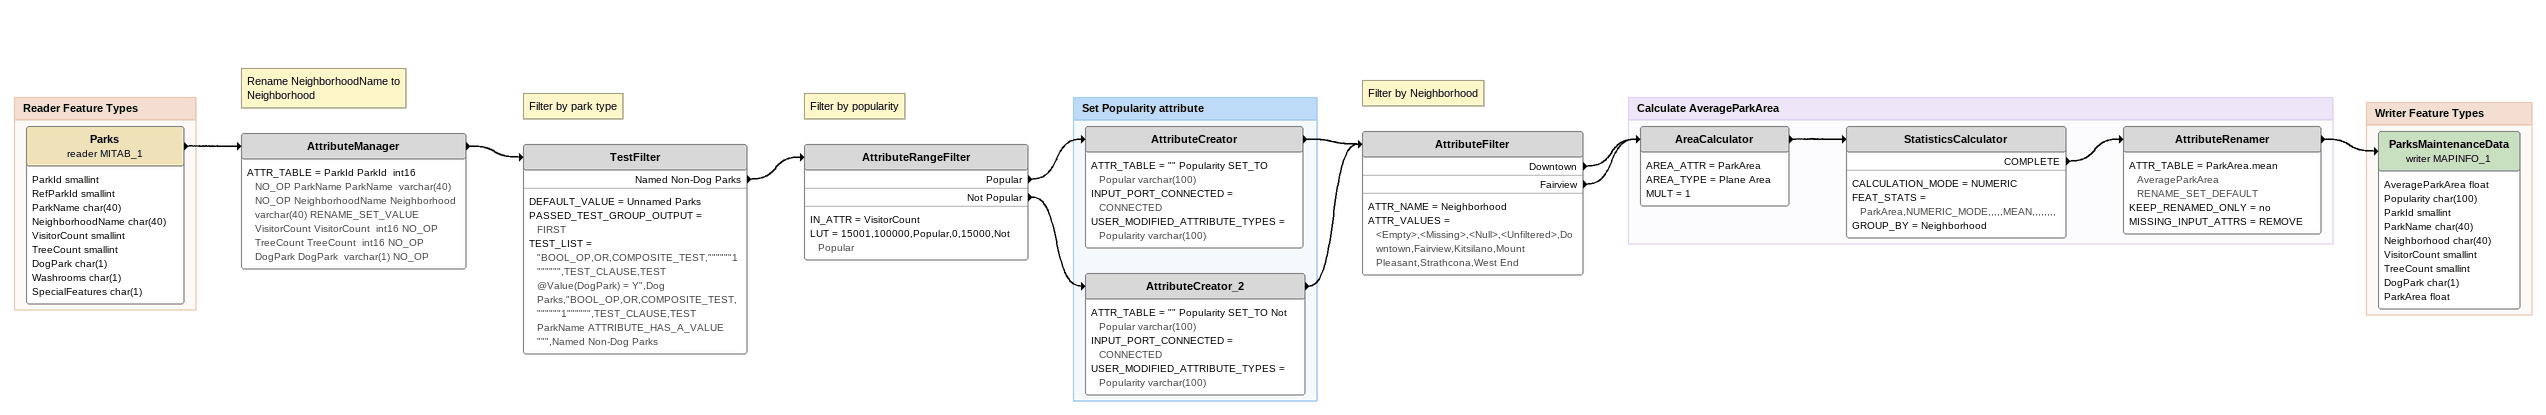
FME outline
Note: Rename NeighborhoodName to Neighborhood
AttributeManager
    ATTR_TABLE = ParkId ParkId  int16 NO_OP ParkName ParkName  varchar(40) NO_OP NeighborhoodName Neighborhood  varchar(40) RENAME_SET_VALUE VisitorCount VisitorCount  int16 NO_OP TreeCount TreeCount  int16 NO_OP DogPark DogPark  varchar(1) NO_OP
    -> TestFilter
Note: Filter by park type
TestFilter
    DEFAULT_VALUE = Unnamed Parks
    PASSED_TEST_GROUP_OUTPUT = FIRST
    TEST_LIST = "BOOL_OP,OR,COMPOSITE_TEST,""""""1"""""",TEST_CLAUSE,TEST @Value(DogPark) = Y",Dog Parks,"BOOL_OP,OR,COMPOSITE_TEST,""""""1"""""",TEST_CLAUSE,TEST ParkName ATTRIBUTE_HAS_A_VALUE """,Named Non-Dog Parks
    Named Non-Dog Parks -> AttributeRangeFilter
Note: Filter by popularity
AttributeRangeFilter
    IN_ATTR = VisitorCount
    LUT = 15001,100000,Popular,0,15000,Not Popular
    Popular -> AttributeCreator
    Not Popular -> AttributeCreator_2
Note: Filter by Neighborhood
AttributeFilter
    ATTR_NAME = Neighborhood
    ATTR_VALUES = <Empty>,<Missing>,<Null>,<Unfiltered>,Downtown,Fairview,Kitsilano,Mount Pleasant,Strathcona,West End
    Downtown -> AreaCalculator
    Fairview -> AreaCalculator

Bookmark: Reader Feature Types
Parks (reader MITAB_1)
    attributes: ParkId smallint, RefParkId smallint, ParkName char(40), NeighborhoodName char(40), VisitorCount smallint, TreeCount smallint, DogPark char(1), Washrooms char(1), SpecialFeatures char(1)
    -> AttributeManager

Bookmark: Set Popularity attribute
AttributeCreator
    ATTR_TABLE = "" Popularity SET_TO Popular varchar(100)
    INPUT_PORT_CONNECTED = CONNECTED
    USER_MODIFIED_ATTRIBUTE_TYPES = Popularity varchar(100)
    -> AttributeFilter
AttributeCreator_2
    ATTR_TABLE = "" Popularity SET_TO Not Popular varchar(100)
    INPUT_PORT_CONNECTED = CONNECTED
    USER_MODIFIED_ATTRIBUTE_TYPES = Popularity varchar(100)
    -> AttributeFilter

Bookmark: Calculate AverageParkArea
AreaCalculator
    AREA_ATTR = ParkArea
    AREA_TYPE = Plane Area
    MULT = 1
    -> StatisticsCalculator
StatisticsCalculator
    CALCULATION_MODE = NUMERIC
    FEAT_STATS = ParkArea,NUMERIC_MODE,,,,,MEAN,,,,,,,,
    GROUP_BY = Neighborhood
    COMPLETE -> AttributeRenamer
AttributeRenamer
    ATTR_TABLE = ParkArea.mean AverageParkArea RENAME_SET_DEFAULT
    KEEP_RENAMED_ONLY = no
    MISSING_INPUT_ATTRS = REMOVE
    -> ParksMaintenanceData (writer MAPINFO_1)

Bookmark: Writer Feature Types
ParksMaintenanceData (writer MAPINFO_1)
    attributes: AverageParkArea float, Popularity char(100), ParkId smallint, ParkName char(40), Neighborhood char(40), VisitorCount smallint, TreeCount smallint, DogPark char(1), ParkArea float
